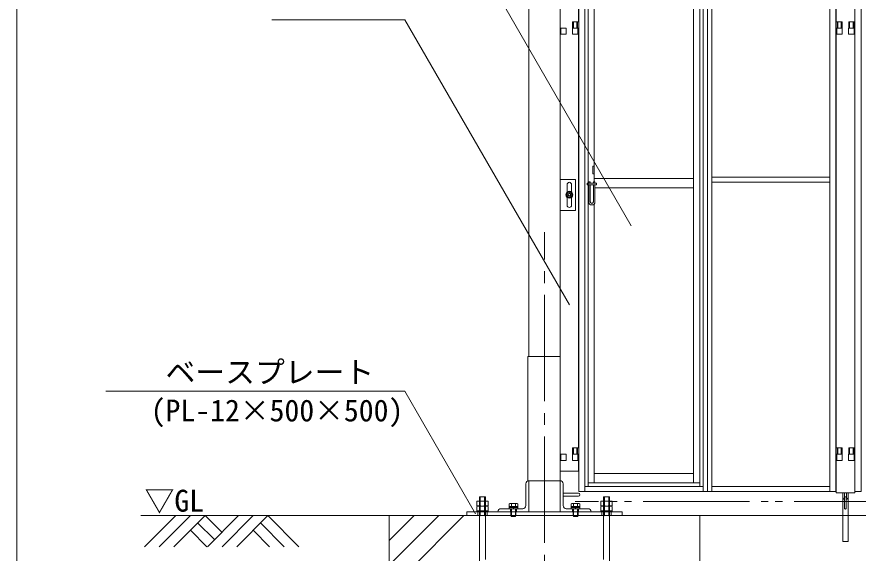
# Model space of a CAD drawing. Units: millimetres, scale not verified. Extents: x 54697 to 74822, y -14438 to 14438.
# Drawn here: x 54697 to 57408, y 3591 to 5318 of the extents above; entities that cross this region are included whole.
import ezdxf
from ezdxf.enums import TextEntityAlignment as Align

# ---------------------------------------------------------------- set-up
doc = ezdxf.new("R2010")
doc.units = ezdxf.units.MM
doc.header["$LTSCALE"] = 38
for name, pattern in [('CHAIN2', [12, 9, -1, 1, -1]), ('DASHED1', [1.8, 1.2, -0.6]), ('DOUBLE_CHAIN2', [12.8, 9, -1, 0.6, -0.6, 0.6, -1])]:
    doc.linetypes.add(name, pattern=pattern)
for name, color, linetype, lineweight in [('0-5_ﾍﾞｰｽﾗｲﾝ', 5, 'Continuous', 18), ('0-6_ﾎﾞﾙﾄ類', 2, 'Continuous', 18), ('0-8_ﾜｲﾔｰﾛｰﾌﾟ', 7, 'DOUBLE_CHAIN2', 18), ('0-9_基礎工事用PCA大', 7, 'Continuous', 18), ('0-A_図面枠', 7, 'Continuous', 18), ('0-C_側固定棒', 7, 'Continuous', 18), ('1-0_中央走行棒', 7, 'Continuous', 18), ('1-4_通芯', 1, 'CHAIN2', 18), ('1-7_標準ﾊﾟﾈﾙ', 7, 'Continuous', 18), ('1-8_標準柱', 7, 'Continuous', 18), ('1-9_文字', 7, 'Continuous', 18), ('1-A_落とし棒', 7, 'Continuous', 18)]:
    doc.layers.add(name, color=color, linetype=linetype, lineweight=lineweight)
doc.styles.add('ＭＳ ゴシック', font='')
doc.styles.get('ＭＳ ゴシック').set_extended_font_data('MS Gothic')

msp = doc.modelspace()

# ---------------------------------------------------------------- linework, layer by layer
at = {"layer": '0-5_ﾍﾞｰｽﾗｲﾝ'}
msp.add_line((55097.4, 3712.5), (66897.39, 3712.5), dxfattribs=at)
at = {"layer": '0-6_ﾎﾞﾙﾄ類'}
for p, q in [((56187.87, 3744.54), (56187.87, 3759.09)), ((56187.87, 3741.66), (56187.87, 3727.11)), ((56206.92, 3744.54), (56206.92, 3759.09)), ((56206.92, 3741.66), (56206.92, 3727.11)), ((56285.58, 3751.5), (56283.72, 3750.45)), ((56283.72, 3750.45), (56283.72, 3741.69)), ((56283.72, 3741.69), (56311.08, 3741.69)), ((56285.58, 3751.5), (56309.25, 3751.5)), ((56286.15, 3741.51), (56308.65, 3741.51)), ((56290.56, 3750.45), (56290.56, 3741.69)), ((56304.24, 3750.45), (56304.24, 3741.69)), ((56309.25, 3751.5), (56311.08, 3750.45)), ((56311.08, 3750.45), (56311.08, 3741.69)), ((56485.56, 3751.5), (56483.73, 3750.45)), ((56483.73, 3750.45), (56483.73, 3741.69)), ((56483.73, 3741.69), (56511.06, 3741.69)), ((56485.56, 3751.5), (56509.23, 3751.5)), ((56486.16, 3741.51), (56508.63, 3741.51)), ((56490.57, 3750.45), (56490.57, 3741.69)), ((56504.22, 3750.45), (56504.22, 3741.69)), ((56509.23, 3751.5), (56511.06, 3750.45)), ((56511.06, 3750.45), (56511.06, 3741.69)), ((56587.89, 3744.54), (56587.89, 3759.09)), ((56587.89, 3741.66), (56587.89, 3727.11)), ((56606.94, 3744.54), (56606.94, 3759.09)), ((56606.94, 3741.66), (56606.94, 3727.11)), ((56289.39, 3712.5), (56289.39, 3734.49)), ((56290.62, 3709.71), (56290.62, 3734.49)), ((56296.2, 3738.51), (56297.28, 3734.49)), ((56297.52, 3738.51), (56298.6, 3734.49)), ((56305.41, 3712.5), (56305.41, 3734.49)), ((56489.4, 3712.5), (56489.4, 3734.49)), ((56490.63, 3709.71), (56490.63, 3734.49)), ((56496.21, 3738.51), (56497.29, 3734.49)), ((56497.53, 3738.51), (56498.61, 3734.49)), ((56505.39, 3712.5), (56505.39, 3734.49)), ((56289.39, 3712.5), (56290.62, 3709.71)), ((56489.4, 3712.5), (56490.63, 3709.71))]:
    msp.add_line(p, q, dxfattribs=at)
for points in [[(56472.48, 4753.56), (56467.59, 4745.07), (56472.48, 4736.55), (56482.32, 4736.55), (56487.21, 4745.07), (56482.32, 4753.56)], [(56178.93, 3744.54), (56178.93, 3759.09), (56215.89, 3759.09), (56215.89, 3744.54), (56213.4, 3743.1), (56181.39, 3743.1)], [(56178.93, 3741.66), (56178.93, 3727.11), (56215.89, 3727.11), (56215.89, 3741.66), (56213.4, 3743.1), (56181.39, 3743.1)], [(56311.41, 3741.51), (56311.41, 3738.51), (56283.39, 3738.51), (56283.39, 3741.51)], [(56511.39, 3741.51), (56511.39, 3738.51), (56483.4, 3738.51), (56483.4, 3741.51)], [(56578.92, 3744.54), (56578.92, 3759.09), (56615.88, 3759.09), (56615.88, 3744.54), (56613.39, 3743.1), (56581.41, 3743.1)], [(56578.92, 3741.66), (56578.92, 3727.11), (56615.88, 3727.11), (56615.88, 3741.66), (56613.39, 3743.1), (56581.41, 3743.1)], [(56179.41, 3727.11), (56215.41, 3727.11), (56215.41, 3724.5), (56179.41, 3724.5)], [(56283.39, 3738.51), (56311.41, 3738.51), (56311.41, 3734.49), (56283.39, 3734.49)], [(56483.4, 3738.51), (56511.39, 3738.51), (56511.39, 3734.49), (56483.4, 3734.49)], [(56579.4, 3727.11), (56615.4, 3727.11), (56615.4, 3724.5), (56579.4, 3724.5)]]:
    msp.add_lwpolyline(points, close=True, dxfattribs=at)
for points in [[(56290.62, 3709.71), (56304.18, 3709.71), (56304.18, 3734.49)], [(56490.63, 3709.71), (56504.16, 3709.71), (56504.16, 3734.49)], [(56289.39, 3712.5), (56305.41, 3712.5), (56304.18, 3709.71)], [(56489.4, 3712.5), (56505.39, 3712.5), (56504.16, 3709.71)]]:
    msp.add_lwpolyline(points, dxfattribs=at)
for radius in [11.01, 8.49, 4.77, 4.23]:
    msp.add_circle((56477.4, 4745.07), radius, dxfattribs=at)
for centre, radius, start, end in [((56477.4, 4745.07), 8.91, 132.757, 167.243), ((56477.4, 4745.07), 8.91, 72.757, 107.243), ((56477.4, 4745.07), 8.91, 12.757, 47.243), ((56477.4, 4745.07), 8.91, 192.757, 227.243), ((56477.4, 4745.07), 8.91, 252.757, 287.243), ((56477.4, 4745.07), 8.91, 312.757, 347.243), ((56183.4, 3752.28), 8.94, 240, 300), ((56183.4, 3733.92), 8.94, 60, 120), ((56197.41, 3775.56), 32.46, 252.932, 287.068), ((56197.41, 3710.64), 32.46, 72.932, 107.068), ((56211.39, 3752.28), 8.94, 239.975, 300.025), ((56211.39, 3733.92), 8.94, 59.975, 120.025), ((56287.14, 3745.44), 6.06, 55.616, 124.384), ((56286.15, 3741.69), 0.21, 180, 270), ((56297.4, 3728.88), 22.62, 72.412, 107.588), ((56307.66, 3745.44), 6.06, 55.616, 124.384), ((56308.65, 3741.69), 0.21, 270, 0), ((56487.15, 3745.44), 6.06, 55.616, 124.384), ((56486.16, 3741.69), 0.21, 180, 270), ((56497.41, 3728.88), 22.62, 72.412, 107.588), ((56507.64, 3745.44), 6.06, 55.616, 124.384), ((56508.63, 3741.69), 0.21, 270, 0), ((56583.39, 3752.28), 8.94, 240, 300), ((56583.39, 3733.92), 8.94, 60, 120), ((56597.4, 3775.56), 32.46, 252.932, 287.068), ((56597.4, 3710.64), 32.46, 72.932, 107.068), ((56611.41, 3752.28), 8.94, 239.975, 300.025), ((56611.41, 3733.92), 8.94, 59.975, 120.025)]:
    msp.add_arc(centre, radius, start, end, dxfattribs=at)
at = {"layer": '0-8_ﾜｲﾔｰﾛｰﾌﾟ'}
msp.add_line((66299.01, 3757.5), (56495.79, 3757.5), dxfattribs=at)
at = {"layer": '0-9_基礎工事用PCA大', "color": 4, "linetype": 'DASHED1', "lineweight": 9}
for p, q in [((56182.71, 3724.5), (56182.71, 3712.5)), ((56212.41, 3724.5), (56212.41, 3712.5)), ((56289.39, 3724.5), (56289.39, 3712.5)), ((56305.41, 3724.5), (56305.41, 3712.5)), ((56489.4, 3724.5), (56489.4, 3712.5)), ((56505.39, 3724.5), (56505.39, 3712.5)), ((56582.4, 3724.5), (56582.4, 3712.5)), ((56612.4, 3724.5), (56612.4, 3712.5))]:
    msp.add_line(p, q, dxfattribs=at)
at = {"layer": '0-9_基礎工事用PCA大'}
for p, q in [((55897.41, 3472.5), (56137.41, 3712.5)), ((55897.41, 3552.51), (56057.4, 3712.5)), ((55897.41, 3632.49), (55977.39, 3712.5))]:
    msp.add_line(p, q, dxfattribs=at)
for points in [[(56187.87, 3195.54), (56187.87, 3772.5), (56206.92, 3772.5), (56206.92, 3570.51)], [(56187.87, 3710.01), (56190.36, 3712.5), (56190.36, 3772.5), (56204.43, 3772.5), (56204.43, 3712.5), (56206.92, 3710.01)], [(56606.91, 3195.54), (56606.91, 3772.5), (56587.89, 3772.5), (56587.89, 3570.51)], [(56606.91, 3710.01), (56604.42, 3712.5), (56604.42, 3772.5), (56590.38, 3772.5), (56590.38, 3712.5), (56587.89, 3710.01)]]:
    msp.add_lwpolyline(points, dxfattribs=at)
for points in [[(56147.4, 3712.5), (56647.41, 3712.5), (56647.41, 3724.5), (56147.4, 3724.5)], [(55897.41, 2712.51), (56897.4, 2712.51), (56897.4, 3712.5), (55897.41, 3712.5)]]:
    msp.add_lwpolyline(points, close=True, dxfattribs=at)
at = {"layer": '0-A_図面枠'}
msp.add_lwpolyline([(54697.41, 14437.5), (74822.4, 14437.5), (74822.4, 562.5), (54697.41, 562.5)], close=True, dxfattribs=at)
at = {"layer": '0-C_側固定棒'}
for p, q in [((56507.4, 5301.57), (56507.4, 6653.07)), ((56507.4, 3930.06), (56507.4, 5281.56))]:
    msp.add_line(p, q, dxfattribs=at)
msp.add_lwpolyline([(56507.4, 6673.05), (56507.4, 7525.05), (56447.4, 7525.05), (56447.4, 3855.06), (56507.4, 3855.06), (56507.4, 3910.05)], dxfattribs=at)
for points in [[(56449.74, 5261.55), (56467.05, 5261.55), (56467.05, 5281.56), (56449.74, 5281.56)], [(56487.75, 5261.55), (56505.06, 5261.55), (56505.06, 5281.56), (56487.75, 5281.56)], [(56449.74, 3890.07), (56467.05, 3890.07), (56467.05, 3910.05), (56449.74, 3910.05)], [(56487.75, 3890.07), (56505.06, 3890.07), (56505.06, 3910.05), (56487.75, 3910.05)]]:
    msp.add_lwpolyline(points, close=True, dxfattribs=at)
at = {"layer": '1-0_中央走行棒'}
for p, q in [((57336.9, 6653.07), (57336.9, 5301.57)), ((57396.9, 5301.57), (57396.9, 6653.07)), ((57336.9, 5281.56), (57336.9, 3930.06)), ((57396.9, 3930.06), (57396.9, 5281.56)), ((57358.35, 3771.96), (57358.35, 3785.07)), ((57363.36, 3771.96), (57363.36, 3785.07)), ((57364.41, 3770.55), (57364.41, 3735.57)), ((57369.39, 3735.57), (57369.39, 3770.55)), ((57370.35, 3785.07), (57370.35, 3771.96)), ((57375.36, 3785.07), (57375.36, 3771.96))]:
    msp.add_line(p, q, dxfattribs=at)
for points in [[(57339.24, 5261.55), (57356.55, 5261.55), (57356.55, 5281.56), (57339.24, 5281.56)], [(57377.25, 5261.55), (57394.56, 5261.55), (57394.56, 5281.56), (57377.25, 5281.56)], [(57339.24, 3890.07), (57356.55, 3890.07), (57356.55, 3910.05), (57339.24, 3910.05)], [(57377.25, 3890.07), (57394.56, 3890.07), (57394.56, 3910.05), (57377.25, 3910.05)]]:
    msp.add_lwpolyline(points, close=True, dxfattribs=at)
msp.add_lwpolyline([(57336.9, 3910.05), (57336.9, 3785.07), (57396.9, 3785.07), (57396.9, 3910.05)], dxfattribs=at)
for centre, radius, start, end in [((57366.84, 3771.96), 8.49, 180, 253.254), ((57366.84, 3771.96), 3.51, 180, 225.592), ((57366.9, 3770.55), 2.49, 0, 180), ((57366.84, 3771.96), 8.49, 287.463, 0), ((57366.84, 3771.96), 3.51, 316.787, 0), ((57366.9, 3735.57), 2.49, 180, 0)]:
    msp.add_arc(centre, radius, start, end, dxfattribs=at)
at = {"layer": '1-4_通芯'}
msp.add_line((56397.39, 2712.51), (56397.39, 4624.5), dxfattribs=at)
at = {"layer": '1-7_標準ﾊﾟﾈﾙ', "color": 4, "linetype": 'DASHED1', "lineweight": 9}
for p, q in [((56490.9, 5301.57), (56490.9, 5281.56)), ((56501.91, 5301.57), (56501.91, 5281.56)), ((57342.39, 5301.57), (57342.39, 5281.56)), ((57353.4, 5301.57), (57353.4, 5281.56)), ((57380.4, 5301.57), (57380.4, 5281.56)), ((57391.41, 5301.57), (57391.41, 5281.56)), ((56490.9, 3930.06), (56490.9, 3910.05)), ((56501.91, 3930.06), (56501.91, 3910.05)), ((57342.39, 3930.06), (57342.39, 3910.05)), ((57353.4, 3930.06), (57353.4, 3910.05)), ((57380.4, 3930.06), (57380.4, 3910.05)), ((57391.41, 3930.06), (57391.41, 3910.05))]:
    msp.add_line(p, q, dxfattribs=at)
at = {"layer": '1-7_標準ﾊﾟﾈﾙ'}
for p, q in [((56504.1, 5301.57), (56504.1, 5281.56)), ((57340.2, 5301.57), (57340.2, 5281.56)), ((57393.6, 5301.57), (57393.6, 5281.56)), ((56539.89, 4722.06), (56539.89, 4777.05)), ((56544.9, 4777.05), (56544.9, 4722.06)), ((56554.89, 4722.06), (56554.89, 4777.05)), ((56559.9, 4777.05), (56559.9, 4722.06)), ((56504.1, 3930.06), (56504.1, 3910.05)), ((57340.2, 3930.06), (57340.2, 3910.05)), ((57393.6, 3930.06), (57393.6, 3910.05))]:
    msp.add_line(p, q, dxfattribs=at)
for points in [[(56507.91, 6793.05), (56527.65, 6793.05), (56527.65, 3790.05), (56507.91, 3790.05)], [(56908.14, 6793.05), (56922.15, 6793.05), (56922.15, 3790.05), (56908.14, 3790.05)], [(56922.15, 6793.05), (56936.16, 6793.05), (56936.16, 3790.05), (56922.15, 3790.05)], [(57336.39, 6793.05), (57316.65, 6793.05), (57316.65, 3790.05), (57336.39, 3790.05)], [(57397.41, 6793.05), (57417.15, 6793.05), (57417.15, 3790.05), (57397.41, 3790.05)], [(56527.65, 3805.56), (56537.91, 3805.56), (56537.91, 5781.57), (56527.65, 5781.57)], [(56908.14, 3805.56), (56897.91, 3805.56), (56897.91, 5781.57), (56908.14, 5781.57)], [(56897.91, 5769.06), (56877.9, 5769.06), (56877.9, 3818.07), (56897.91, 3818.07)], [(56557.89, 4812.06), (56552.91, 4812.06), (56552.91, 4837.05), (56557.89, 4837.05)], [(56936.16, 4801.56), (57316.65, 4801.56), (57316.65, 4785.57), (56936.16, 4785.57)], [(56534.91, 4782.06), (56564.91, 4782.06), (56564.91, 4777.05), (56534.91, 4777.05)], [(56557.89, 3818.07), (56877.9, 3818.07), (56877.9, 3848.07), (56557.89, 3848.07)], [(56908.14, 3790.05), (56527.65, 3790.05), (56527.65, 3805.56), (56908.14, 3805.56)], [(56936.16, 3790.05), (57316.65, 3790.05), (57316.65, 3805.56), (56936.16, 3805.56)]]:
    msp.add_lwpolyline(points, close=True, dxfattribs=at)
for points in [[(56537.91, 4782.06), (56537.91, 5769.06), (56557.89, 5769.06), (56557.89, 4787.07)], [(56507.91, 5281.56), (56487.9, 5281.56), (56487.9, 5301.57), (56507.91, 5301.57)], [(57336.39, 5281.56), (57356.4, 5281.56), (57356.4, 5301.57), (57336.39, 5301.57)], [(57397.41, 5281.56), (57377.4, 5281.56), (57377.4, 5301.57), (57397.41, 5301.57)], [(56557.89, 4716.06), (56557.89, 3818.07), (56537.91, 3818.07), (56537.91, 4777.05)], [(56539.89, 4782.06), (56539.89, 4787.07), (56544.9, 4787.07), (56544.9, 4782.06)], [(56554.89, 4782.06), (56554.89, 4787.07), (56559.9, 4787.07), (56559.9, 4782.06)], [(56557.89, 4787.07), (56557.89, 4797.57), (56877.9, 4797.57), (56877.9, 4767.57), (56559.9, 4767.57)], [(56507.91, 3910.05), (56487.9, 3910.05), (56487.9, 3930.06), (56507.91, 3930.06)], [(57336.39, 3910.05), (57356.4, 3910.05), (57356.4, 3930.06), (57336.39, 3930.06)], [(57397.41, 3910.05), (57377.4, 3910.05), (57377.4, 3930.06), (57397.41, 3930.06)]]:
    msp.add_lwpolyline(points, dxfattribs=at)
for radius in [9.99, 5.01]:
    msp.add_arc((56549.91, 4722.06), radius, 180, 0, dxfattribs=at)
at = {"layer": '1-8_標準柱'}
for p, q in [((56347.41, 4224.51), (56347.41, 7674.51)), ((56447.4, 4224.51), (56447.4, 7674.51)), ((56469.9, 4753.11), (56469.9, 4777.5)), ((56484.9, 4777.5), (56484.9, 4753.11)), ((56469.9, 4711.5), (56469.9, 4737)), ((56484.9, 4737), (56484.9, 4711.5)), ((56337.39, 3814.5), (56337.39, 3744.51)), ((56457.39, 3814.5), (56457.39, 3744.51)), ((56327.4, 3734.49), (56257.41, 3734.49)), ((56447.4, 3724.5), (56347.41, 3724.5)), ((56467.41, 3734.49), (56537.4, 3734.49))]:
    msp.add_line(p, q, dxfattribs=at)
at = {"layer": '1-8_標準柱', "color": 4, "linetype": 'DASHED1', "lineweight": 9}
for p, q in [((56287.41, 3734.49), (56287.41, 3724.5)), ((56307.39, 3734.49), (56307.39, 3724.5)), ((56487.39, 3734.49), (56487.39, 3724.5)), ((56507.4, 3734.49), (56507.4, 3724.5))]:
    msp.add_line(p, q, dxfattribs=at)
at = {"layer": '1-8_標準柱'}
for points in [[(56447.4, 4794.51), (56497.41, 4794.51), (56497.41, 4694.49), (56447.4, 4694.49)], [(56344.2, 4224.51), (56447.4, 4224.51), (56447.4, 3824.49), (56344.2, 3824.49)]]:
    msp.add_lwpolyline(points, close=True, dxfattribs=at)
for points in [[(56247.39, 3724.5), (56347.41, 3724.5), (56347.41, 3824.49)], [(56547.39, 3724.5), (56447.4, 3724.5), (56447.4, 3824.49)], [(56506.41, 3784.5), (56457.39, 3784.5), (56457.39, 3774.51), (56506.41, 3774.51)]]:
    msp.add_lwpolyline(points, dxfattribs=at)
for centre, radius, start, end in [((56477.4, 4777.5), 7.5, 0, 180), ((56477.4, 4711.5), 7.5, 180, 0), ((56347.41, 3814.5), 9.99, 90, 180), ((56447.4, 3814.5), 9.99, 0, 90), ((56506.41, 3779.49), 5.01, 270, 90), ((56327.4, 3744.51), 9.99, 270, 0), ((56467.41, 3744.51), 9.99, 180, 270), ((56257.41, 3724.5), 9.99, 90, 180), ((56537.4, 3724.5), 9.99, 0, 90)]:
    msp.add_arc(centre, radius, start, end, dxfattribs=at)
at = {"layer": '1-9_文字'}
for p, q in [((56676.81, 4645.11), (55947.39, 5908.47)), ((55518.99, 5308.47), (55947.39, 5308.47)), ((55947.75, 5308.47), (55947.39, 5308.47)), ((56477.76, 4390.47), (55947.75, 5308.47)), ((54984.69, 4112.49), (55947.03, 4112.49)), ((55947.39, 4112.49), (55947.03, 4112.49)), ((56174.88, 3718.5), (55947.39, 4112.49)), ((55209.15, 3712.5), (55108.92, 3612.27)), ((55256.4, 3712.5), (55156.17, 3612.27)), ((55303.65, 3712.5), (55203.42, 3612.27)), ((55280.01, 3688.86), (55334.01, 3634.86)), ((55303.65, 3712.5), (55357.65, 3658.5)), ((55411.65, 3712.5), (55311.42, 3612.27)), ((55458.9, 3712.5), (55358.67, 3612.27)), ((55506.15, 3712.5), (55405.92, 3612.27)), ((55482.51, 3688.86), (55559.13, 3612.27)), ((55506.15, 3712.5), (55606.38, 3612.27)), ((55256.4, 3665.25), (55309.38, 3612.27)), ((55458.9, 3665.25), (55511.88, 3612.27))]:
    msp.add_line(p, q, dxfattribs=at)
at = {"layer": '1-A_落とし棒'}
msp.add_lwpolyline([(57375.36, 3785.07), (57375.36, 3628.86), (57358.35, 3628.86), (57358.35, 3785.07)], close=True, dxfattribs=at)

# ---------------------------------------------------------------- texts
at = {"layer": '1-9_文字', "style": 'ＭＳ ゴシック'}
for s, p in [('\u3000\u3000ベースプレート\u3000\u3000\u3000', (54984.69, 4117.89)), ('(PL-12×500×500)', (55128.69, 3994.41)), ('▽GL', (55108.92, 3703.89))]:
    msp.add_text(s, height=70.38, dxfattribs=at).set_placement(p, align=Align.BOTTOM_LEFT)

doc.saveas('drawing.dxf')
